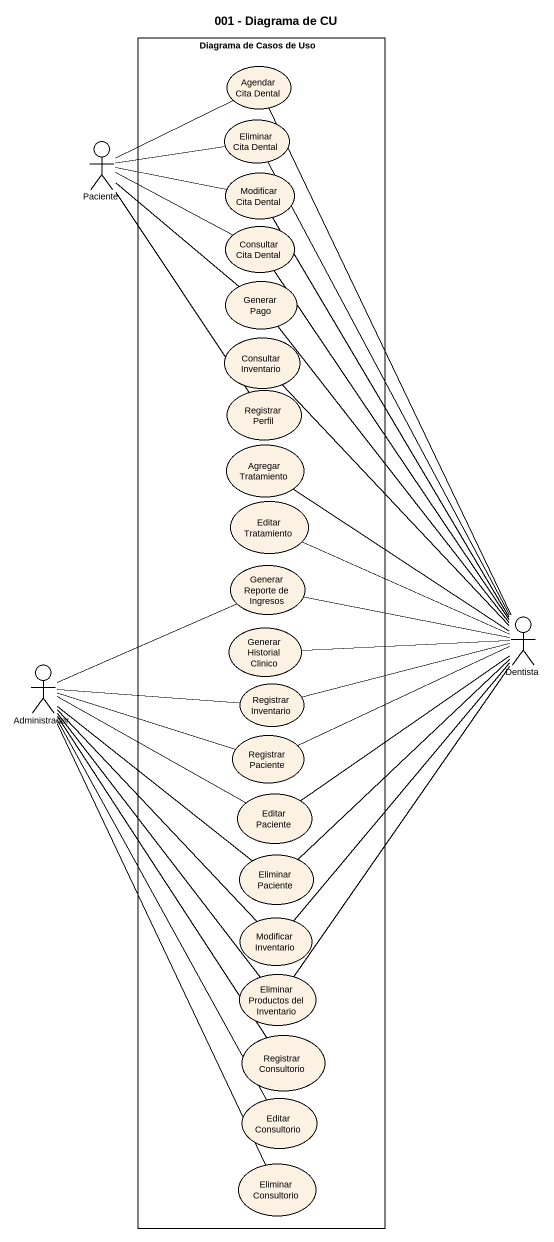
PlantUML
@startuml
title 001 - Diagrama de CU
rectangle "Diagrama de Casos de Uso" as Diagrama_de_Casos_de_Uso {
  usecase "Agendar Cita Dental" as Agendar_Cita_Dental
  usecase "Eliminar Cita Dental" as Eliminar_Cita_Dental
  usecase "Modificar Cita Dental" as Modificar_Cita_Dental
  usecase "Consultar Cita Dental" as Consultar_Cita_Dental
  usecase "Generar Pago" as Generar_Pago
  usecase "Consultar Inventario" as Consultar_Inventario
  usecase "Registrar Perfil" as Registrar_Perfil
  usecase "Agregar Tratamiento" as Agregar_Tratamiento
  usecase "Editar Tratamiento" as Editar_Tratamiento
  usecase "Generar Reporte de Ingresos" as Generar_Reporte_de_Ingresos
  usecase "Generar Historial Clinico" as Generar_Historial_Clinico
  usecase "Registrar Inventario" as Registrar_Inventario
  usecase "Registrar Paciente" as Registrar_Paciente
  usecase "Editar Paciente" as Editar_Paciente
  usecase "Eliminar Paciente" as Eliminar_Paciente
  usecase "Modificar Inventario" as Modificar_Inventario
  usecase "Eliminar Productos del Inventario" as Eliminar_Productos_del
  usecase "Registrar Consultorio" as Registrar_Consultorio
  usecase "Editar Consultorio" as Editar_Consultorio
  usecase "Eliminar Consultorio" as Eliminar_Consultorio
}
actor Paciente
actor Dentista
actor Administrador
Paciente -right- Agendar_Cita_Dental
Paciente -right- Eliminar_Cita_Dental
Paciente -right- Modificar_Cita_Dental
Paciente -right- Consultar_Cita_Dental
Paciente -- Generar_Pago
Paciente -- Registrar_Perfil
Dentista -up- Agendar_Cita_Dental
Dentista -up- Eliminar_Cita_Dental
Dentista -up- Modificar_Cita_Dental
Dentista -up- Consultar_Cita_Dental
Dentista -up- Generar_Pago
Dentista -up- Consultar_Inventario
Dentista -up- Agregar_Tratamiento
Dentista -left- Editar_Tratamiento
Dentista -left- Generar_Reporte_de_Ingresos
Dentista -left- Generar_Historial_Clinico
Dentista -left- Registrar_Inventario
Dentista -left- Registrar_Paciente
Dentista -- Editar_Paciente
Dentista -- Eliminar_Paciente
Dentista -- Modificar_Inventario
Dentista -- Eliminar_Productos_del
Administrador -right- Generar_Reporte_de_Ingresos
Administrador -right- Registrar_Inventario
Administrador -right- Registrar_Paciente
Administrador -right- Editar_Paciente
Administrador -- Eliminar_Paciente
Administrador -- Modificar_Inventario
Administrador -- Eliminar_Productos_del
Administrador -- Registrar_Consultorio
Administrador -- Editar_Consultorio
Administrador -- Eliminar_Consultorio
@enduml
